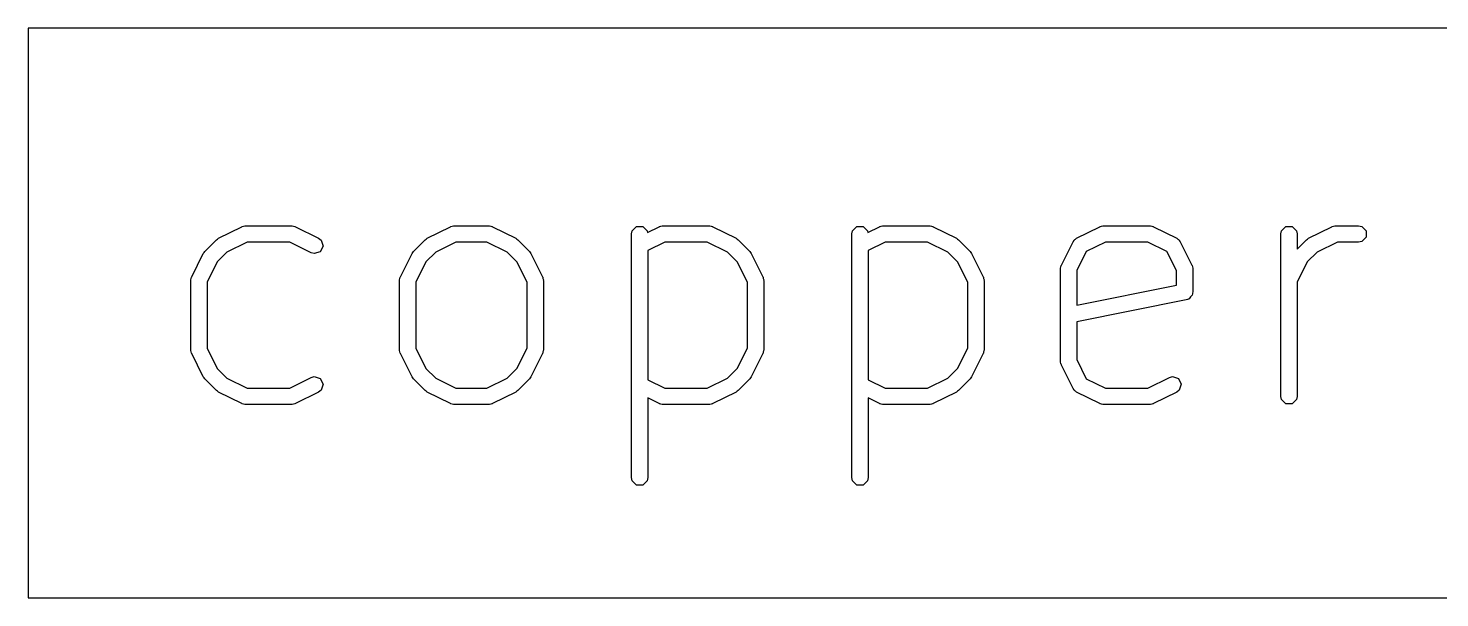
# Model space of a CAD drawing. Header units: inches. Extents: x -2.6 to 7.6, y 0.3 to 5.2.
# Drawn here: x -1.9255 to -1.5832, y 4.453 to 4.591 of the extents above; entities that cross this region are included whole.
import ezdxf

# ---------------------------------------------------------------- set-up
doc = ezdxf.new("R2010")
doc.units = ezdxf.units.IN
doc.header["$MEASUREMENT"] = 0
doc.layers.add('BLACK', color=250, linetype='CONTINUOUS')

msp = doc.modelspace()

# ---------------------------------------------------------------- linework, layer by layer
at = {"layer": 'BLACK', "linetype": 'CONTINUOUS'}
for p, q in [((-1.92547, 4.59102), (-1.92547, 4.45299)), ((-0.94234, 4.59102), (-1.92547, 4.59102)), ((-1.87933, 4.54012), (-1.8737, 4.54293)), ((-1.8737, 4.54293), (-1.87361, 4.54296)), ((-1.87361, 4.54296), (-1.87357, 4.54299)), ((-1.87357, 4.54299), (-1.87326, 4.54305)), ((-1.87326, 4.54305), (-1.87296, 4.54314)), ((-1.87296, 4.54314), (-1.87292, 4.54312)), ((-1.87292, 4.54312), (-1.87282, 4.54314)), ((-1.87282, 4.54314), (-1.86157, 4.54314)), ((-1.86157, 4.54314), (-1.86148, 4.54312)), ((-1.86148, 4.54312), (-1.86143, 4.54314)), ((-1.86143, 4.54314), (-1.86113, 4.54305)), ((-1.86113, 4.54305), (-1.86082, 4.54299)), ((-1.86082, 4.54299), (-1.86079, 4.54296)), ((-1.86079, 4.54296), (-1.86069, 4.54293)), ((-1.86069, 4.54293), (-1.85507, 4.54012)), ((-1.82871, 4.54012), (-1.82308, 4.54293)), ((-1.82308, 4.54293), (-1.82299, 4.54296)), ((-1.82299, 4.54296), (-1.82296, 4.54299)), ((-1.82296, 4.54299), (-1.82265, 4.54305)), ((-1.82265, 4.54305), (-1.82234, 4.54314)), ((-1.82234, 4.54314), (-1.8223, 4.54312)), ((-1.8223, 4.54312), (-1.8222, 4.54314)), ((-1.8222, 4.54314), (-1.81377, 4.54314)), ((-1.81377, 4.54314), (-1.81367, 4.54312)), ((-1.81367, 4.54312), (-1.81363, 4.54314)), ((-1.81363, 4.54314), (-1.81332, 4.54305)), ((-1.81332, 4.54305), (-1.81301, 4.54299)), ((-1.81301, 4.54299), (-1.81298, 4.54296)), ((-1.81298, 4.54296), (-1.81289, 4.54293)), ((-1.81289, 4.54293), (-1.80726, 4.54012)), ((-1.77903, 4.54193), (-1.77796, 4.54299)), ((-1.77796, 4.54299), (-1.77645, 4.54299)), ((-1.77645, 4.54299), (-1.77539, 4.54193)), ((-1.77531, 4.54151), (-1.77246, 4.54293)), ((-1.77246, 4.54293), (-1.77237, 4.54296)), ((-1.77237, 4.54296), (-1.77234, 4.54299)), ((-1.77234, 4.54299), (-1.77203, 4.54305)), ((-1.77203, 4.54305), (-1.77172, 4.54314)), ((-1.77172, 4.54314), (-1.77168, 4.54312)), ((-1.77168, 4.54312), (-1.77158, 4.54314)), ((-1.77158, 4.54314), (-1.76033, 4.54314)), ((-1.76033, 4.54314), (-1.76024, 4.54312)), ((-1.76024, 4.54312), (-1.7602, 4.54314)), ((-1.7602, 4.54314), (-1.75989, 4.54305)), ((-1.75989, 4.54305), (-1.75958, 4.54299)), ((-1.75958, 4.54299), (-1.75955, 4.54296)), ((-1.75955, 4.54296), (-1.75945, 4.54293)), ((-1.75945, 4.54293), (-1.75383, 4.54012)), ((-1.7256, 4.54193), (-1.72453, 4.54299)), ((-1.72453, 4.54299), (-1.72302, 4.54299)), ((-1.72302, 4.54299), (-1.72196, 4.54193)), ((-1.72188, 4.54151), (-1.71903, 4.54293)), ((-1.71903, 4.54293), (-1.71894, 4.54296)), ((-1.71894, 4.54296), (-1.71891, 4.54299)), ((-1.71891, 4.54299), (-1.7186, 4.54305)), ((-1.7186, 4.54305), (-1.71829, 4.54314)), ((-1.71829, 4.54314), (-1.71825, 4.54312)), ((-1.71825, 4.54312), (-1.71815, 4.54314)), ((-1.71815, 4.54314), (-1.7069, 4.54314)), ((-1.7069, 4.54314), (-1.70681, 4.54312)), ((-1.70681, 4.54312), (-1.70676, 4.54314)), ((-1.70676, 4.54314), (-1.70646, 4.54305)), ((-1.70646, 4.54305), (-1.70615, 4.54299)), ((-1.70615, 4.54299), (-1.70612, 4.54296)), ((-1.70612, 4.54296), (-1.70602, 4.54293)), ((-1.70602, 4.54293), (-1.7004, 4.54012)), ((-1.67123, 4.54012), (-1.6656, 4.54293)), ((-1.6656, 4.54293), (-1.66551, 4.54296)), ((-1.66551, 4.54296), (-1.66547, 4.54299)), ((-1.66547, 4.54299), (-1.66517, 4.54305)), ((-1.66517, 4.54305), (-1.66486, 4.54314)), ((-1.66486, 4.54314), (-1.66482, 4.54312)), ((-1.66482, 4.54312), (-1.66472, 4.54314)), ((-1.66472, 4.54314), (-1.65347, 4.54314)), ((-1.65347, 4.54314), (-1.65338, 4.54312)), ((-1.65338, 4.54312), (-1.65333, 4.54314)), ((-1.65333, 4.54314), (-1.65303, 4.54305)), ((-1.65303, 4.54305), (-1.65272, 4.54299)), ((-1.65272, 4.54299), (-1.65269, 4.54296)), ((-1.65269, 4.54296), (-1.65259, 4.54293)), ((-1.65259, 4.54293), (-1.64697, 4.54012)), ((-1.62155, 4.54193), (-1.62048, 4.54299)), ((-1.62048, 4.54299), (-1.61897, 4.54299)), ((-1.61897, 4.54299), (-1.61791, 4.54193)), ((-1.61498, 4.54012), (-1.60936, 4.54293)), ((-1.60936, 4.54293), (-1.60926, 4.54296)), ((-1.60926, 4.54296), (-1.60923, 4.54299)), ((-1.60923, 4.54299), (-1.60892, 4.54305)), ((-1.60892, 4.54305), (-1.60862, 4.54314)), ((-1.60862, 4.54314), (-1.60858, 4.54312)), ((-1.60858, 4.54312), (-1.60848, 4.54314)), ((-1.60848, 4.54314), (-1.60285, 4.54314)), ((-1.60285, 4.54314), (-1.6021, 4.54299)), ((-1.6021, 4.54299), (-1.60104, 4.54193)), ((-1.88265, 4.53694), (-1.87984, 4.53975)), ((-1.87984, 4.53975), (-1.87957, 4.53993)), ((-1.87957, 4.53993), (-1.87933, 4.54012)), ((-1.87236, 4.5392), (-1.87728, 4.53674)), ((-1.86204, 4.5392), (-1.87236, 4.5392)), ((-1.85683, 4.5366), (-1.86204, 4.5392)), ((-1.85507, 4.54012), (-1.85446, 4.53965)), ((-1.85446, 4.53965), (-1.85398, 4.53822)), ((-1.83203, 4.53694), (-1.82922, 4.53975)), ((-1.82922, 4.53975), (-1.82896, 4.53993)), ((-1.82896, 4.53993), (-1.82871, 4.54012)), ((-1.82174, 4.5392), (-1.82666, 4.53674)), ((-1.81423, 4.5392), (-1.82174, 4.5392)), ((-1.80931, 4.53674), (-1.81423, 4.5392)), ((-1.80726, 4.54012), (-1.80701, 4.53993)), ((-1.80701, 4.53993), (-1.80675, 4.53975)), ((-1.80675, 4.53975), (-1.80394, 4.53694)), ((-1.77918, 4.54117), (-1.77903, 4.54193)), ((-1.77918, 4.48212), (-1.77918, 4.54117)), ((-1.77539, 4.54193), (-1.77531, 4.54151)), ((-1.77112, 4.5392), (-1.77524, 4.53714)), ((-1.7608, 4.5392), (-1.77112, 4.5392)), ((-1.75588, 4.53674), (-1.7608, 4.5392)), ((-1.75383, 4.54012), (-1.75358, 4.53993)), ((-1.75358, 4.53993), (-1.75332, 4.53975)), ((-1.75332, 4.53975), (-1.75051, 4.53694)), ((-1.72575, 4.54117), (-1.7256, 4.54193)), ((-1.72575, 4.48212), (-1.72575, 4.54117)), ((-1.72196, 4.54193), (-1.72188, 4.54151)), ((-1.71769, 4.5392), (-1.72181, 4.53714)), ((-1.70737, 4.5392), (-1.71769, 4.5392)), ((-1.70245, 4.53674), (-1.70737, 4.5392)), ((-1.7004, 4.54012), (-1.70015, 4.53993)), ((-1.70015, 4.53993), (-1.69989, 4.53975)), ((-1.69989, 4.53975), (-1.69708, 4.53694)), ((-1.67492, 4.53362), (-1.67211, 4.53924)), ((-1.67211, 4.53924), (-1.67187, 4.53955)), ((-1.67187, 4.53955), (-1.67183, 4.53965)), ((-1.67183, 4.53965), (-1.67172, 4.53974)), ((-1.67172, 4.53974), (-1.67164, 4.53985)), ((-1.67164, 4.53985), (-1.67154, 4.53988)), ((-1.67154, 4.53988), (-1.67123, 4.54012)), ((-1.66426, 4.5392), (-1.66888, 4.53689)), ((-1.65394, 4.5392), (-1.66426, 4.5392)), ((-1.64932, 4.53689), (-1.65394, 4.5392)), ((-1.64697, 4.54012), (-1.64666, 4.53988)), ((-1.64666, 4.53988), (-1.64656, 4.53985)), ((-1.64656, 4.53985), (-1.64647, 4.53974)), ((-1.64647, 4.53974), (-1.64636, 4.53965)), ((-1.64636, 4.53965), (-1.64633, 4.53955)), ((-1.64633, 4.53955), (-1.64609, 4.53924)), ((-1.64609, 4.53924), (-1.64328, 4.53362)), ((-1.6217, 4.54117), (-1.62155, 4.54193)), ((-1.6217, 4.5018), (-1.6217, 4.54117)), ((-1.61791, 4.54193), (-1.61776, 4.54117)), ((-1.61776, 4.54117), (-1.61776, 4.53749)), ((-1.61776, 4.53749), (-1.61549, 4.53975)), ((-1.61549, 4.53975), (-1.61523, 4.53993)), ((-1.61523, 4.53993), (-1.61498, 4.54012)), ((-1.60801, 4.5392), (-1.61294, 4.53674)), ((-1.60285, 4.5392), (-1.60801, 4.5392)), ((-1.6021, 4.53935), (-1.60285, 4.5392)), ((-1.60104, 4.54042), (-1.6021, 4.53935)), ((-1.60104, 4.54193), (-1.60104, 4.54042)), ((-1.88583, 4.5308), (-1.88302, 4.53643)), ((-1.88302, 4.53643), (-1.88282, 4.53668)), ((-1.88282, 4.53668), (-1.88265, 4.53694)), ((-1.87728, 4.53674), (-1.87964, 4.53438)), ((-1.85609, 4.5364), (-1.85683, 4.5366)), ((-1.85466, 4.53687), (-1.85609, 4.5364)), ((-1.85398, 4.53822), (-1.85466, 4.53687)), ((-1.83521, 4.5308), (-1.8324, 4.53643)), ((-1.8324, 4.53643), (-1.83221, 4.53668)), ((-1.83221, 4.53668), (-1.83203, 4.53694)), ((-1.82666, 4.53674), (-1.82902, 4.53438)), ((-1.80695, 4.53438), (-1.80931, 4.53674)), ((-1.80394, 4.53694), (-1.80376, 4.53668)), ((-1.80376, 4.53668), (-1.80357, 4.53643)), ((-1.80357, 4.53643), (-1.80076, 4.5308)), ((-1.77524, 4.53714), (-1.77524, 4.50583)), ((-1.75352, 4.53438), (-1.75588, 4.53674)), ((-1.75051, 4.53694), (-1.75033, 4.53668)), ((-1.75033, 4.53668), (-1.75014, 4.53643)), ((-1.75014, 4.53643), (-1.74733, 4.5308)), ((-1.72181, 4.53714), (-1.72181, 4.50583)), ((-1.70009, 4.53438), (-1.70245, 4.53674)), ((-1.69708, 4.53694), (-1.6969, 4.53668)), ((-1.6969, 4.53668), (-1.69671, 4.53643)), ((-1.69671, 4.53643), (-1.69389, 4.5308)), ((-1.66888, 4.53689), (-1.67119, 4.53227)), ((-1.64701, 4.53227), (-1.64932, 4.53689)), ((-1.61294, 4.53674), (-1.6153, 4.53438)), ((-1.87964, 4.53438), (-1.8821, 4.52946)), ((-1.82902, 4.53438), (-1.83148, 4.52946)), ((-1.80449, 4.52946), (-1.80695, 4.53438)), ((-1.75105, 4.52946), (-1.75352, 4.53438)), ((-1.69762, 4.52946), (-1.70009, 4.53438)), ((-1.67513, 4.53274), (-1.67511, 4.53283)), ((-1.67513, 4.51024), (-1.67513, 4.53274)), ((-1.67512, 4.53288), (-1.67504, 4.53318)), ((-1.67511, 4.53283), (-1.67512, 4.53288)), ((-1.67504, 4.53318), (-1.67498, 4.53349)), ((-1.67498, 4.53349), (-1.67494, 4.53352)), ((-1.67494, 4.53352), (-1.67492, 4.53362)), ((-1.67119, 4.53227), (-1.67119, 4.52389)), ((-1.64701, 4.52873), (-1.64701, 4.53227)), ((-1.64328, 4.53362), (-1.64325, 4.53352)), ((-1.64325, 4.53352), (-1.64322, 4.53349)), ((-1.64322, 4.53349), (-1.64316, 4.53318)), ((-1.64316, 4.53318), (-1.64307, 4.53288)), ((-1.64307, 4.53288), (-1.64309, 4.53283)), ((-1.64309, 4.53283), (-1.64307, 4.53274)), ((-1.64307, 4.53274), (-1.64307, 4.52711)), ((-1.6153, 4.53438), (-1.61776, 4.52946)), ((-1.88604, 4.52992), (-1.88602, 4.53002)), ((-1.88604, 4.51305), (-1.88604, 4.52992)), ((-1.88603, 4.53006), (-1.88595, 4.53037)), ((-1.88602, 4.53002), (-1.88603, 4.53006)), ((-1.88595, 4.53037), (-1.88589, 4.53068)), ((-1.88589, 4.53068), (-1.88586, 4.53071)), ((-1.88586, 4.53071), (-1.88583, 4.5308)), ((-1.8821, 4.52946), (-1.8821, 4.51352)), ((-1.83542, 4.52992), (-1.8354, 4.53002)), ((-1.83542, 4.51305), (-1.83542, 4.52992)), ((-1.83541, 4.53006), (-1.83533, 4.53037)), ((-1.8354, 4.53002), (-1.83541, 4.53006)), ((-1.83533, 4.53037), (-1.83527, 4.53068)), ((-1.83527, 4.53068), (-1.83524, 4.53071)), ((-1.83524, 4.53071), (-1.83521, 4.5308)), ((-1.83148, 4.52946), (-1.83148, 4.51352)), ((-1.80449, 4.51352), (-1.80449, 4.52946)), ((-1.80076, 4.5308), (-1.80073, 4.53071)), ((-1.80073, 4.53071), (-1.8007, 4.53068)), ((-1.8007, 4.53068), (-1.80064, 4.53037)), ((-1.80064, 4.53037), (-1.80055, 4.53006)), ((-1.80055, 4.53006), (-1.80057, 4.53002)), ((-1.80057, 4.53002), (-1.80055, 4.52992)), ((-1.80055, 4.52992), (-1.80055, 4.51305)), ((-1.75105, 4.51352), (-1.75105, 4.52946)), ((-1.74733, 4.5308), (-1.7473, 4.53071)), ((-1.7473, 4.53071), (-1.74727, 4.53068)), ((-1.74727, 4.53068), (-1.74721, 4.53037)), ((-1.74721, 4.53037), (-1.74712, 4.53006)), ((-1.74712, 4.53006), (-1.74714, 4.53002)), ((-1.74714, 4.53002), (-1.74712, 4.52992)), ((-1.74712, 4.52992), (-1.74712, 4.51305)), ((-1.69762, 4.51352), (-1.69762, 4.52946)), ((-1.69389, 4.5308), (-1.69387, 4.53071)), ((-1.69387, 4.53071), (-1.69384, 4.53068)), ((-1.69384, 4.53068), (-1.69378, 4.53037)), ((-1.69378, 4.53037), (-1.69369, 4.53006)), ((-1.69369, 4.53006), (-1.69371, 4.53002)), ((-1.69371, 4.53002), (-1.69369, 4.52992)), ((-1.69369, 4.52992), (-1.69369, 4.51305)), ((-1.67119, 4.52389), (-1.64701, 4.52873)), ((-1.61776, 4.52946), (-1.61776, 4.5018)), ((-1.64465, 4.52518), (-1.67119, 4.51987)), ((-1.64438, 4.52529), (-1.64465, 4.52518)), ((-1.64428, 4.52529), (-1.64438, 4.52529)), ((-1.64421, 4.52536), (-1.64428, 4.52529)), ((-1.64394, 4.52548), (-1.64421, 4.52536)), ((-1.64362, 4.52595), (-1.64394, 4.52548)), ((-1.64322, 4.52636), (-1.64362, 4.52595)), ((-1.64316, 4.52665), (-1.64322, 4.52636)), ((-1.64311, 4.52673), (-1.64316, 4.52665)), ((-1.64307, 4.52711), (-1.64312, 4.52683)), ((-1.64312, 4.52683), (-1.64311, 4.52673)), ((-1.67119, 4.51987), (-1.67119, 4.5107)), ((-1.88602, 4.51295), (-1.88604, 4.51305)), ((-1.88603, 4.51291), (-1.88602, 4.51295)), ((-1.88595, 4.51261), (-1.88603, 4.51291)), ((-1.88589, 4.5123), (-1.88595, 4.51261)), ((-1.88586, 4.51227), (-1.88589, 4.5123)), ((-1.88583, 4.51217), (-1.88586, 4.51227)), ((-1.88302, 4.50655), (-1.88583, 4.51217)), ((-1.8821, 4.51352), (-1.87964, 4.50859)), ((-1.8354, 4.51295), (-1.83542, 4.51305)), ((-1.83541, 4.51291), (-1.8354, 4.51295)), ((-1.83533, 4.51261), (-1.83541, 4.51291)), ((-1.83527, 4.5123), (-1.83533, 4.51261)), ((-1.83524, 4.51227), (-1.83527, 4.5123)), ((-1.83521, 4.51217), (-1.83524, 4.51227)), ((-1.8324, 4.50655), (-1.83521, 4.51217)), ((-1.83148, 4.51352), (-1.82902, 4.50859)), ((-1.80695, 4.50859), (-1.80449, 4.51352)), ((-1.80076, 4.51217), (-1.80357, 4.50655)), ((-1.80073, 4.51227), (-1.80076, 4.51217)), ((-1.8007, 4.5123), (-1.80073, 4.51227)), ((-1.80064, 4.51261), (-1.8007, 4.5123)), ((-1.80055, 4.51291), (-1.80064, 4.51261)), ((-1.80055, 4.51305), (-1.80057, 4.51295)), ((-1.80057, 4.51295), (-1.80055, 4.51291)), ((-1.75352, 4.50859), (-1.75105, 4.51352)), ((-1.74733, 4.51217), (-1.75014, 4.50655)), ((-1.7473, 4.51227), (-1.74733, 4.51217)), ((-1.74727, 4.5123), (-1.7473, 4.51227)), ((-1.74721, 4.51261), (-1.74727, 4.5123)), ((-1.74712, 4.51291), (-1.74721, 4.51261)), ((-1.74712, 4.51305), (-1.74714, 4.51295)), ((-1.74714, 4.51295), (-1.74712, 4.51291)), ((-1.70009, 4.50859), (-1.69762, 4.51352)), ((-1.69389, 4.51217), (-1.69671, 4.50655)), ((-1.69387, 4.51227), (-1.69389, 4.51217)), ((-1.69384, 4.5123), (-1.69387, 4.51227)), ((-1.69378, 4.51261), (-1.69384, 4.5123)), ((-1.69369, 4.51291), (-1.69378, 4.51261)), ((-1.69369, 4.51305), (-1.69371, 4.51295)), ((-1.69371, 4.51295), (-1.69369, 4.51291)), ((-1.87964, 4.50859), (-1.87728, 4.50623)), ((-1.82902, 4.50859), (-1.82666, 4.50623)), ((-1.80931, 4.50623), (-1.80695, 4.50859)), ((-1.75588, 4.50623), (-1.75352, 4.50859)), ((-1.70245, 4.50623), (-1.70009, 4.50859)), ((-1.67511, 4.51014), (-1.67513, 4.51024)), ((-1.67512, 4.5101), (-1.67511, 4.51014)), ((-1.67504, 4.50979), (-1.67512, 4.5101)), ((-1.67498, 4.50949), (-1.67504, 4.50979)), ((-1.67494, 4.50945), (-1.67498, 4.50949)), ((-1.67492, 4.50936), (-1.67494, 4.50945)), ((-1.67211, 4.50373), (-1.67492, 4.50936)), ((-1.67119, 4.5107), (-1.66888, 4.50608)), ((-1.88282, 4.5063), (-1.88302, 4.50655)), ((-1.88265, 4.50603), (-1.88282, 4.5063)), ((-1.87984, 4.50322), (-1.88265, 4.50603)), ((-1.87728, 4.50623), (-1.87236, 4.50377)), ((-1.86204, 4.50377), (-1.85683, 4.50637)), ((-1.85683, 4.50637), (-1.85609, 4.50658)), ((-1.85609, 4.50658), (-1.85466, 4.5061)), ((-1.85466, 4.5061), (-1.85398, 4.50475)), ((-1.85398, 4.50475), (-1.85446, 4.50332)), ((-1.83221, 4.5063), (-1.8324, 4.50655)), ((-1.83203, 4.50603), (-1.83221, 4.5063)), ((-1.82922, 4.50322), (-1.83203, 4.50603)), ((-1.82666, 4.50623), (-1.82174, 4.50377)), ((-1.81423, 4.50377), (-1.80931, 4.50623)), ((-1.80394, 4.50603), (-1.80675, 4.50322)), ((-1.80376, 4.5063), (-1.80394, 4.50603)), ((-1.80357, 4.50655), (-1.80376, 4.5063)), ((-1.77524, 4.50583), (-1.77112, 4.50377)), ((-1.7608, 4.50377), (-1.75588, 4.50623)), ((-1.75051, 4.50603), (-1.75332, 4.50322)), ((-1.75033, 4.5063), (-1.75051, 4.50603)), ((-1.75014, 4.50655), (-1.75033, 4.5063)), ((-1.72181, 4.50583), (-1.71769, 4.50377)), ((-1.70737, 4.50377), (-1.70245, 4.50623)), ((-1.69708, 4.50603), (-1.69989, 4.50322)), ((-1.6969, 4.5063), (-1.69708, 4.50603)), ((-1.69671, 4.50655), (-1.6969, 4.5063)), ((-1.66888, 4.50608), (-1.66426, 4.50377)), ((-1.65394, 4.50377), (-1.64873, 4.50637)), ((-1.64873, 4.50637), (-1.64799, 4.50658)), ((-1.64799, 4.50658), (-1.64656, 4.5061)), ((-1.64656, 4.5061), (-1.64589, 4.50475)), ((-1.64589, 4.50475), (-1.64636, 4.50332)), ((-1.87957, 4.50305), (-1.87984, 4.50322)), ((-1.87933, 4.50285), (-1.87957, 4.50305)), ((-1.8737, 4.50004), (-1.87933, 4.50285)), ((-1.87236, 4.50377), (-1.86204, 4.50377)), ((-1.85507, 4.50285), (-1.86069, 4.50004)), ((-1.85446, 4.50332), (-1.85507, 4.50285)), ((-1.82896, 4.50305), (-1.82922, 4.50322)), ((-1.82871, 4.50285), (-1.82896, 4.50305)), ((-1.82308, 4.50004), (-1.82871, 4.50285)), ((-1.82174, 4.50377), (-1.81423, 4.50377)), ((-1.80726, 4.50285), (-1.81289, 4.50004)), ((-1.80701, 4.50305), (-1.80726, 4.50285)), ((-1.80675, 4.50322), (-1.80701, 4.50305)), ((-1.77246, 4.50004), (-1.77524, 4.50143)), ((-1.77524, 4.50143), (-1.77524, 4.48212)), ((-1.77112, 4.50377), (-1.7608, 4.50377)), ((-1.75383, 4.50285), (-1.75945, 4.50004)), ((-1.75358, 4.50305), (-1.75383, 4.50285)), ((-1.75332, 4.50322), (-1.75358, 4.50305)), ((-1.71903, 4.50004), (-1.72181, 4.50143)), ((-1.72181, 4.50143), (-1.72181, 4.48212)), ((-1.71769, 4.50377), (-1.70737, 4.50377)), ((-1.7004, 4.50285), (-1.70602, 4.50004)), ((-1.70015, 4.50305), (-1.7004, 4.50285)), ((-1.69989, 4.50322), (-1.70015, 4.50305)), ((-1.67187, 4.50342), (-1.67211, 4.50373)), ((-1.67183, 4.50332), (-1.67187, 4.50342)), ((-1.67172, 4.50324), (-1.67183, 4.50332)), ((-1.67164, 4.50313), (-1.67172, 4.50324)), ((-1.67154, 4.50309), (-1.67164, 4.50313)), ((-1.67123, 4.50285), (-1.67154, 4.50309)), ((-1.6656, 4.50004), (-1.67123, 4.50285)), ((-1.66426, 4.50377), (-1.65394, 4.50377)), ((-1.64697, 4.50285), (-1.65259, 4.50004)), ((-1.64636, 4.50332), (-1.64697, 4.50285)), ((-1.62155, 4.50105), (-1.6217, 4.5018)), ((-1.61776, 4.5018), (-1.61791, 4.50105)), ((-1.87361, 4.50002), (-1.8737, 4.50004)), ((-1.87357, 4.49998), (-1.87361, 4.50002)), ((-1.87326, 4.49992), (-1.87357, 4.49998)), ((-1.87296, 4.49984), (-1.87326, 4.49992)), ((-1.87292, 4.49985), (-1.87296, 4.49984)), ((-1.87282, 4.49983), (-1.87292, 4.49985)), ((-1.86157, 4.49983), (-1.87282, 4.49983)), ((-1.86148, 4.49985), (-1.86157, 4.49983)), ((-1.86143, 4.49984), (-1.86148, 4.49985)), ((-1.86113, 4.49992), (-1.86143, 4.49984)), ((-1.86082, 4.49998), (-1.86113, 4.49992)), ((-1.86079, 4.50002), (-1.86082, 4.49998)), ((-1.86069, 4.50004), (-1.86079, 4.50002)), ((-1.82299, 4.50002), (-1.82308, 4.50004)), ((-1.82296, 4.49998), (-1.82299, 4.50002)), ((-1.82265, 4.49992), (-1.82296, 4.49998)), ((-1.82234, 4.49984), (-1.82265, 4.49992)), ((-1.8223, 4.49985), (-1.82234, 4.49984)), ((-1.8222, 4.49983), (-1.8223, 4.49985)), ((-1.81377, 4.49983), (-1.8222, 4.49983)), ((-1.81367, 4.49985), (-1.81377, 4.49983)), ((-1.81363, 4.49984), (-1.81367, 4.49985)), ((-1.81332, 4.49992), (-1.81363, 4.49984)), ((-1.81301, 4.49998), (-1.81332, 4.49992)), ((-1.81298, 4.50002), (-1.81301, 4.49998)), ((-1.81289, 4.50004), (-1.81298, 4.50002)), ((-1.77237, 4.50002), (-1.77246, 4.50004)), ((-1.77234, 4.49998), (-1.77237, 4.50002)), ((-1.77203, 4.49992), (-1.77234, 4.49998)), ((-1.77172, 4.49984), (-1.77203, 4.49992)), ((-1.77168, 4.49985), (-1.77172, 4.49984)), ((-1.77158, 4.49983), (-1.77168, 4.49985)), ((-1.76033, 4.49983), (-1.77158, 4.49983)), ((-1.76024, 4.49985), (-1.76033, 4.49983)), ((-1.7602, 4.49984), (-1.76024, 4.49985)), ((-1.75989, 4.49992), (-1.7602, 4.49984)), ((-1.75958, 4.49998), (-1.75989, 4.49992)), ((-1.75955, 4.50002), (-1.75958, 4.49998)), ((-1.75945, 4.50004), (-1.75955, 4.50002)), ((-1.71894, 4.50002), (-1.71903, 4.50004)), ((-1.71891, 4.49998), (-1.71894, 4.50002)), ((-1.7186, 4.49992), (-1.71891, 4.49998)), ((-1.71829, 4.49984), (-1.7186, 4.49992)), ((-1.71825, 4.49985), (-1.71829, 4.49984)), ((-1.71815, 4.49983), (-1.71825, 4.49985)), ((-1.7069, 4.49983), (-1.71815, 4.49983)), ((-1.70681, 4.49985), (-1.7069, 4.49983)), ((-1.70676, 4.49984), (-1.70681, 4.49985)), ((-1.70646, 4.49992), (-1.70676, 4.49984)), ((-1.70615, 4.49998), (-1.70646, 4.49992)), ((-1.70612, 4.50002), (-1.70615, 4.49998)), ((-1.70602, 4.50004), (-1.70612, 4.50002)), ((-1.66551, 4.50002), (-1.6656, 4.50004)), ((-1.66547, 4.49998), (-1.66551, 4.50002)), ((-1.66517, 4.49992), (-1.66547, 4.49998)), ((-1.66486, 4.49984), (-1.66517, 4.49992)), ((-1.66482, 4.49985), (-1.66486, 4.49984)), ((-1.66472, 4.49983), (-1.66482, 4.49985)), ((-1.65347, 4.49983), (-1.66472, 4.49983)), ((-1.65338, 4.49985), (-1.65347, 4.49983)), ((-1.65333, 4.49984), (-1.65338, 4.49985)), ((-1.65303, 4.49992), (-1.65333, 4.49984)), ((-1.65272, 4.49998), (-1.65303, 4.49992)), ((-1.65269, 4.50002), (-1.65272, 4.49998)), ((-1.65259, 4.50004), (-1.65269, 4.50002)), ((-1.62048, 4.49998), (-1.62155, 4.50105)), ((-1.61897, 4.49998), (-1.62048, 4.49998)), ((-1.61791, 4.50105), (-1.61897, 4.49998)), ((-1.77903, 4.48136), (-1.77918, 4.48212)), ((-1.77796, 4.4803), (-1.77903, 4.48136)), ((-1.77539, 4.48136), (-1.77645, 4.4803)), ((-1.77524, 4.48212), (-1.77539, 4.48136)), ((-1.7256, 4.48136), (-1.72575, 4.48212)), ((-1.72453, 4.4803), (-1.7256, 4.48136)), ((-1.72196, 4.48136), (-1.72302, 4.4803)), ((-1.72181, 4.48212), (-1.72196, 4.48136)), ((-1.77645, 4.4803), (-1.77796, 4.4803)), ((-1.72302, 4.4803), (-1.72453, 4.4803)), ((-1.92547, 4.45299), (-0.94234, 4.45299))]:
    msp.add_line(p, q, dxfattribs=at)

doc.saveas('drawing.dxf')
